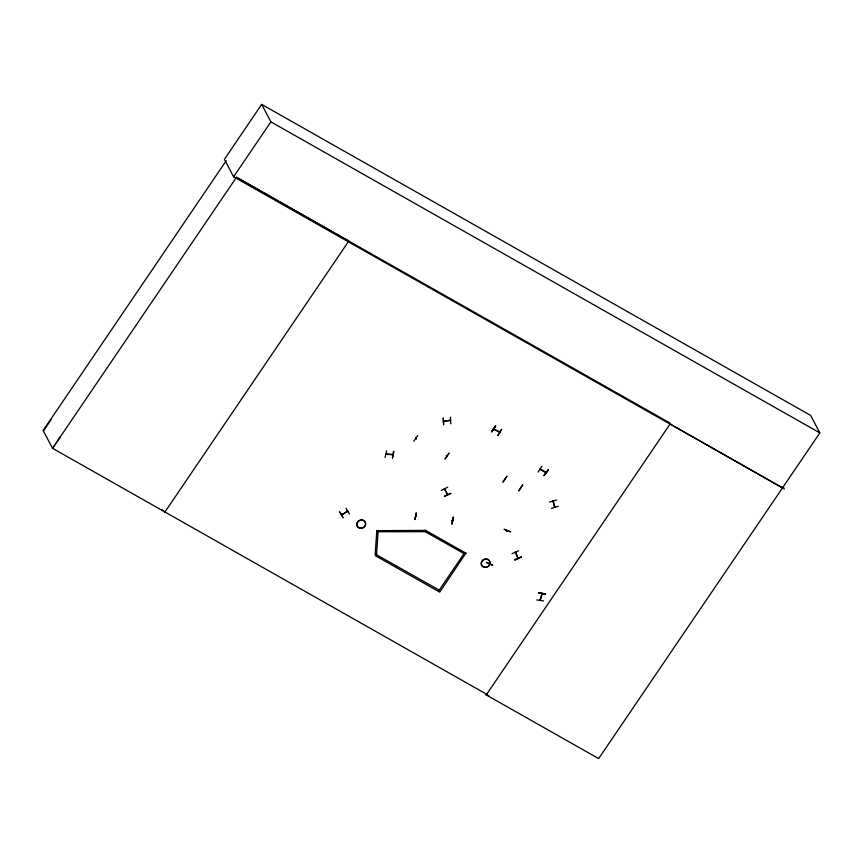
<?xml version="1.0" encoding="UTF-8"?>
<svg xmlns="http://www.w3.org/2000/svg" width="863" height="863" viewBox="0 0 863 863"><rect width="100%" height="100%" fill="white"/><g stroke="black" fill="none" stroke-linecap="round" stroke-linejoin="round"><path stroke-width="1.29" d="M492.719 565.103L486.462 562.223M444.305 488.846L444.984 489.386M489.548 563.668L489.655 562.827M507.552 530.928L506.937 531.489L507.315 530.81M540.27 599.893L540.26 599.591M541.953 594.057L541.748 593.528M378.188 530.443L376.527 554.553L375.157 554.553L376.818 530.454M464.046 553.571L425.157 531.694L425.135 530.173M517.638 557.746L517.94 558.404L515.621 552.59M494.316 429.321L493.765 428.684M415.739 438.426L416.344 438.814L416.311 438.21M446.344 455.578L447.196 455.966L446.646 455.621M536.7 599.958L543.593 600.939M386.602 450.874L385.06 457.498M386.721 454.121L385.988 454.326L392.665 454.693M392.438 458.124L393.949 451.5M392.482 458.134L393.485 451.327M347.67 511.349L341.629 514.92L347.476 511.133M520.465 487.455L520.659 488.156L520.669 487.573M414.887 519.58L416.311 512.816L414.844 519.472M452.492 520.173C452.395 521.263 451.888 520.313 452.622 520.26M451.942 523.809L453.388 517.164L452.104 523.949M452.018 523.949L453.377 517.164M538.728 592.924L545.61 593.971L538.814 592.676M539.968 599.979L541.91 593.798M489.569 563.571L489.882 563.054M505.028 478.803L505.157 479.051M492.568 565.394L486.365 562.644M540.411 600.227L542.223 593.798M444.413 489.008L447.498 494.672L447.045 493.992M447.735 494.521L444.521 488.577M443.55 421.468L444.186 420.917M518.005 557.983L515.567 552.428M506.98 531.425L507.174 530.551M489.796 563.701L490.108 563.172M504.24 529.343L510.713 531.878L504.272 529.31M43.42 431.015L51.338 419.181M60.464 436.495L52.546 448.318L486.689 694.284L486.257 694.92L488.803 695.707M261.683 104.401L224.402 159.342L233.603 176.796L782.568 487.811L819.85 432.881L810.648 415.427L261.683 104.401L270.885 121.866L819.85 432.881M226.246 160.691L43.15 430.497L52.546 448.318L236.397 177.4L670.54 423.355L486.257 694.92M233.603 176.796L270.885 121.866M164.499 512.633L348.781 241.068L236.548 177.174M465.944 553.086L439.72 592.126L375.394 555.686L376.052 554.337M495.502 425.944L491.532 431.77L495.481 425.944M495.718 425.977L491.856 431.953M499.515 431.899C492.665 429.677 489.548 426.462 499.537 431.867M378.091 531.748L425.157 531.694L425.804 530.346M499.645 432.158L499.267 431.888M498.016 435.427L501.63 429.332L497.778 435.297M541.867 466.203L538.102 472.061M539.99 469.148L540.292 468.954M540.831 469.44L540.702 469.181M548.329 469.871L544.024 475.405M486.613 694.24L486.182 694.877L598.642 758.599L782.568 487.811M502.946 481.964L507.002 476.106L503.107 482.061M413.809 441.22L417.735 435.373M445.06 458.825L449.062 453.032L445.179 458.976M554.564 507.164L553.01 501.198L553.194 501.835M553.431 501.759L553.118 500.864M554.575 506.883L555.082 507.293M449.839 420.4L450.54 420.637L450.259 420.065M392.859 454.607L385.901 453.83M392.859 454.941L392.115 454.607M343.096 517.541L339.698 512.093M343.107 517.692L339.709 511.921M415.729 515.869L416.462 516.268M349.386 513.992L345.955 508.221M415.869 438.221L416.516 438.598M441.317 490.486L447.724 487.196M444.391 496.214L450.982 493.302L444.477 496.387M515.114 552.169L515.75 552.924M514.941 560.195L521.457 557.153M347.055 511.694L346.894 511.112M341.629 514.974L341.403 514.37L341.662 514.931M545.88 472.697L540.184 469.44M556.516 499.979L549.634 502.083M558.285 506.301L551.435 508.436M443.56 424.628L443.248 417.843L443.668 424.639M443.571 421.187L450.529 420.346M450.81 423.787L450.475 417.131M415.858 516.117L416.398 516.257M376.926 530.669L425.254 530.389M386.538 453.819L386.807 454.154M451.975 520.702L452.428 520.508M553.248 501.123L554.909 507.056M538.631 592.892L545.502 594.251M517.768 557.444L518.199 558.242M548.307 469.86L544.111 475.535L548.35 469.893M540.324 469.235L545.901 472.126M425.923 530.562L466.063 553.302M376.16 554.553L439.235 590.13M670.109 423.992L784.316 489.019L783.097 486.71M416.462 438.566L415.739 437.973M415.599 438.167L416.322 438.76M161.715 509.58L164.93 511.996M552.849 501.101L553.215 501.899M450.281 420.4L443.377 421.176M521.241 556.7L514.715 559.72M512.007 553.712L518.577 550.767M446.786 455.88L446.473 455.869M451.932 520.173L452.072 520.734M464.812 552.439L438.469 591.263M347.487 510.831L347.649 511.414L347.325 510.853M341.931 514.132L342.158 514.682L341.834 514.121M522.665 484.984L518.771 490.939L522.665 484.974M359.839 528.221A4.477 4.078 -27.8 0 0 365.588 523.075A4.477 4.078 -27.8 0 0 358.393 521.252A4.477 4.078 -27.8 0 0 359.839 528.221M359.785 528.091A4.455 4.067 -27.8 0 0 365.502 522.967A4.455 4.067 -27.8 0 0 358.339 521.155A4.455 4.067 -27.8 0 0 359.785 528.091M484.197 567.239A4.477 4.078 -27.8 0 0 489.947 562.104A4.477 4.078 -27.8 0 0 482.751 560.281A4.477 4.078 -27.8 0 0 484.197 567.239A4.477 4.078 -27.8 0 0 489.957 562.115A4.477 4.078 -27.8 0 0 482.762 560.281A4.477 4.078 -27.8 0 0 484.208 567.25"/></g></svg>
